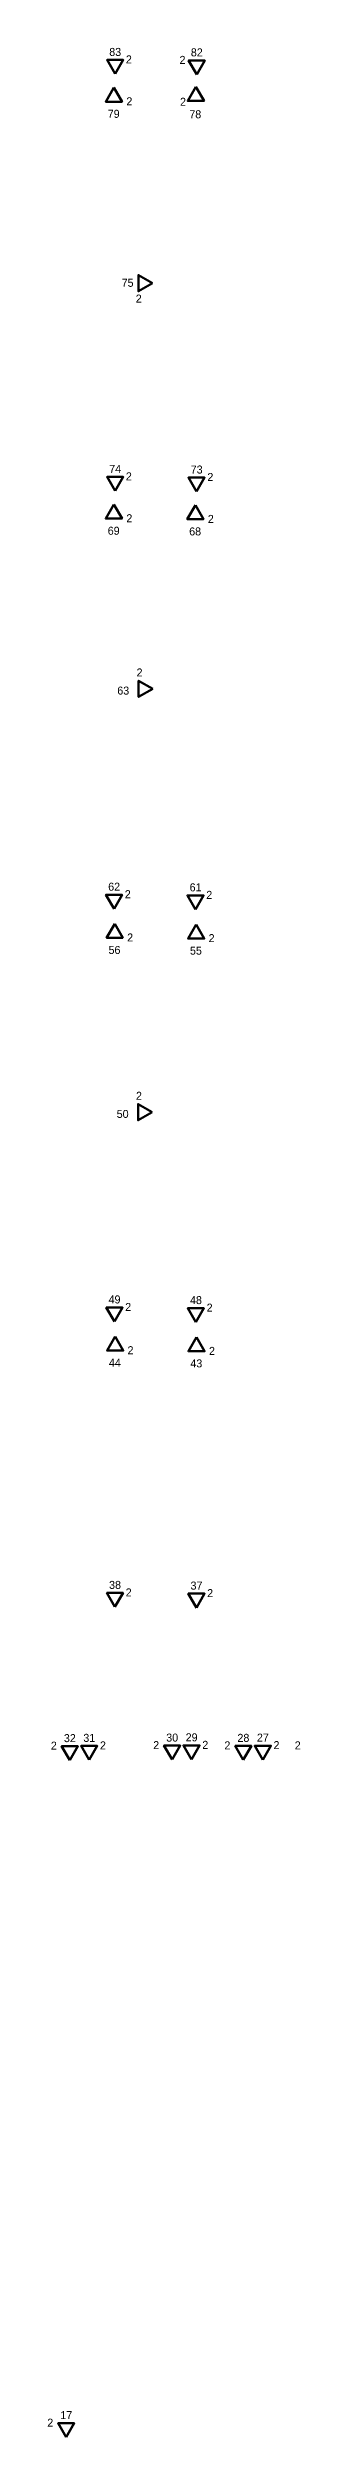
# Model space of a CAD drawing. Header units: inches. Extents: x 1572 to 4367, y 622 to 1805.
# Drawn here: x 3648 to 3730, y 953 to 1726 of the extents above; entities that cross this region are included whole.
import ezdxf

# ---------------------------------------------------------------- set-up
doc = ezdxf.new("R2010")
doc.units = ezdxf.units.IN
doc.header["$LTSCALE"] = 0.5
doc.header["$MEASUREMENT"] = 0
doc.layers.add('_Optec_Layer', color=250, linetype='Continuous', lineweight=30)

# ---------------------------------------------------------------- blocks, each defined once
blk = doc.blocks.new('_DATA')
at = {"layer": '_Optec_Layer', "color": 1, "lineweight": 60, "flags": 128}
blk.add_lwpolyline([(8.46, 14.56), (6.64, 11.41), (10.28, 11.41)], close=True, dxfattribs=at)

msp = doc.modelspace()

# ---------------------------------------------------------------- block references
at = {"xscale": 1.4375, "yscale": 1.4375, "zscale": 1.4375}
for p, rotation in [((3682.2, 1738.01), 180), ((3708.56, 1737.85), 180), ((3661.14, 1661.58), 269.9999999999999), ((3682.2, 1603.21), 180), ((3708.51, 1602.99), 180), ((3661.24, 1530.44), 269.9999999999999), ((3681.85, 1468.11), 180), ((3708.17, 1467.89), 180), ((3661.04, 1393.57), 269.9999999999999), ((3681.97, 1334.66), 180), ((3708.29, 1334.44), 180), ((3682.15, 1242.36), 180), ((3708.46, 1242.14), 180), ((3667.54, 1192.83), 180), ((3673.83, 1192.91), 180), ((3700.6, 1193), 180), ((3706.89, 1193.08), 180), ((3723.61, 1192.91), 180), ((3729.9, 1192.99), 180), ((3666.39, 973.94), 180)]:
    msp.add_blockref('_DATA', p, dxfattribs=dict(at, rotation=rotation))
for p in [(3657.49, 1691.72), (3683.98, 1691.95), (3657.49, 1556.92), (3683.81, 1556.7), (3657.75, 1421.38), (3684.06, 1421.16), (3657.87, 1287.93), (3684.18, 1287.71)]:
    msp.add_blockref('_DATA', p, dxfattribs=at)

# ---------------------------------------------------------------- texts
at = {"color": 1, "lineweight": 30, "attachment_point": 1}
for s, insert, char_height in [('83', (3668.14, 1725.5), 2.587), ('2', (3673.51, 1723.08), 2.59), ('2', (3690.85, 1722.92), 2.59), ('82', (3694.5, 1725.35), 2.587), ('2', (3673.67, 1709.53), 2.59), ('2', (3691.01, 1709.38), 2.59), ('79', (3667.65, 1705.49), 2.587), ('78', (3694.01, 1705.34), 2.587), ('75', (3672.15, 1650.86), 2.587), ('2', (3676.71, 1645.75), 2.59), ('74', (3668.14, 1590.7), 2.587), ('2', (3673.51, 1588.27), 2.59), ('73', (3694.46, 1590.48), 2.587), ('2', (3699.83, 1588.06), 2.59), ('69', (3667.65, 1570.69), 2.587), ('2', (3673.67, 1574.73), 2.59), ('68', (3693.96, 1570.47), 2.587), ('2', (3699.99, 1574.51), 2.59), ('2', (3676.97, 1524.87), 2.59), ('63', (3670.74, 1519.01), 2.587), ('62', (3667.8, 1455.61), 2.587), ('2', (3673.17, 1453.18), 2.59), ('61', (3694.11, 1455.39), 2.587), ('2', (3699.48, 1452.96), 2.59), ('2', (3673.93, 1439.19), 2.59), ('2', (3700.24, 1438.97), 2.59), ('56', (3667.91, 1435.15), 2.587), ('55', (3694.22, 1434.93), 2.587), ('2', (3676.77, 1388), 2.59), ('50', (3670.55, 1382.14), 2.587), ('49', (3667.92, 1322.16), 2.587), ('48', (3694.23, 1321.94), 2.587), ('2', (3673.29, 1319.73), 2.59), ('2', (3699.6, 1319.51), 2.59), ('2', (3674.05, 1305.74), 2.59), ('44', (3668.03, 1301.7), 2.587), ('43', (3694.34, 1301.48), 2.587), ('2', (3700.36, 1305.52), 2.59), ('38', (3668.09, 1229.86), 2.587), ('37', (3694.4, 1229.64), 2.587), ('2', (3673.46, 1227.43), 2.59), ('2', (3699.77, 1227.21), 2.59), ('2', (3649.28, 1177.9), 2.59), ('32', (3653.49, 1180.33), 2.587), ('31', (3659.77, 1180.41), 2.587), ('2', (3665.14, 1177.98), 2.59), ('2', (3682.34, 1178.07), 2.59), ('30', (3686.55, 1180.5), 2.587), ('29', (3692.83, 1180.58), 2.587), ('2', (3698.2, 1178.15), 2.59), ('2', (3705.35, 1177.98), 2.59), ('28', (3709.55, 1180.41), 2.587), ('27', (3715.84, 1180.49), 2.587), ('2', (3721.21, 1178.06), 2.59), ('2', (3728.07, 1177.98), 2.59)]:
    msp.add_mtext_dynamic_manual_height_columns(s, width=0.4399, gutter_width=1, heights=[0], dxfattribs=dict(at, insert=insert, char_height=char_height))
at = {"color": 0, "lineweight": 30, "attachment_point": 1}
for s, insert, char_height in [('2', (3648.12, 959), 2.59), ('17', (3652.33, 961.43), 2.587)]:
    msp.add_mtext_dynamic_manual_height_columns(s, width=0.4399, gutter_width=1, heights=[0], dxfattribs=dict(at, insert=insert, char_height=char_height))

doc.saveas('drawing.dxf')
